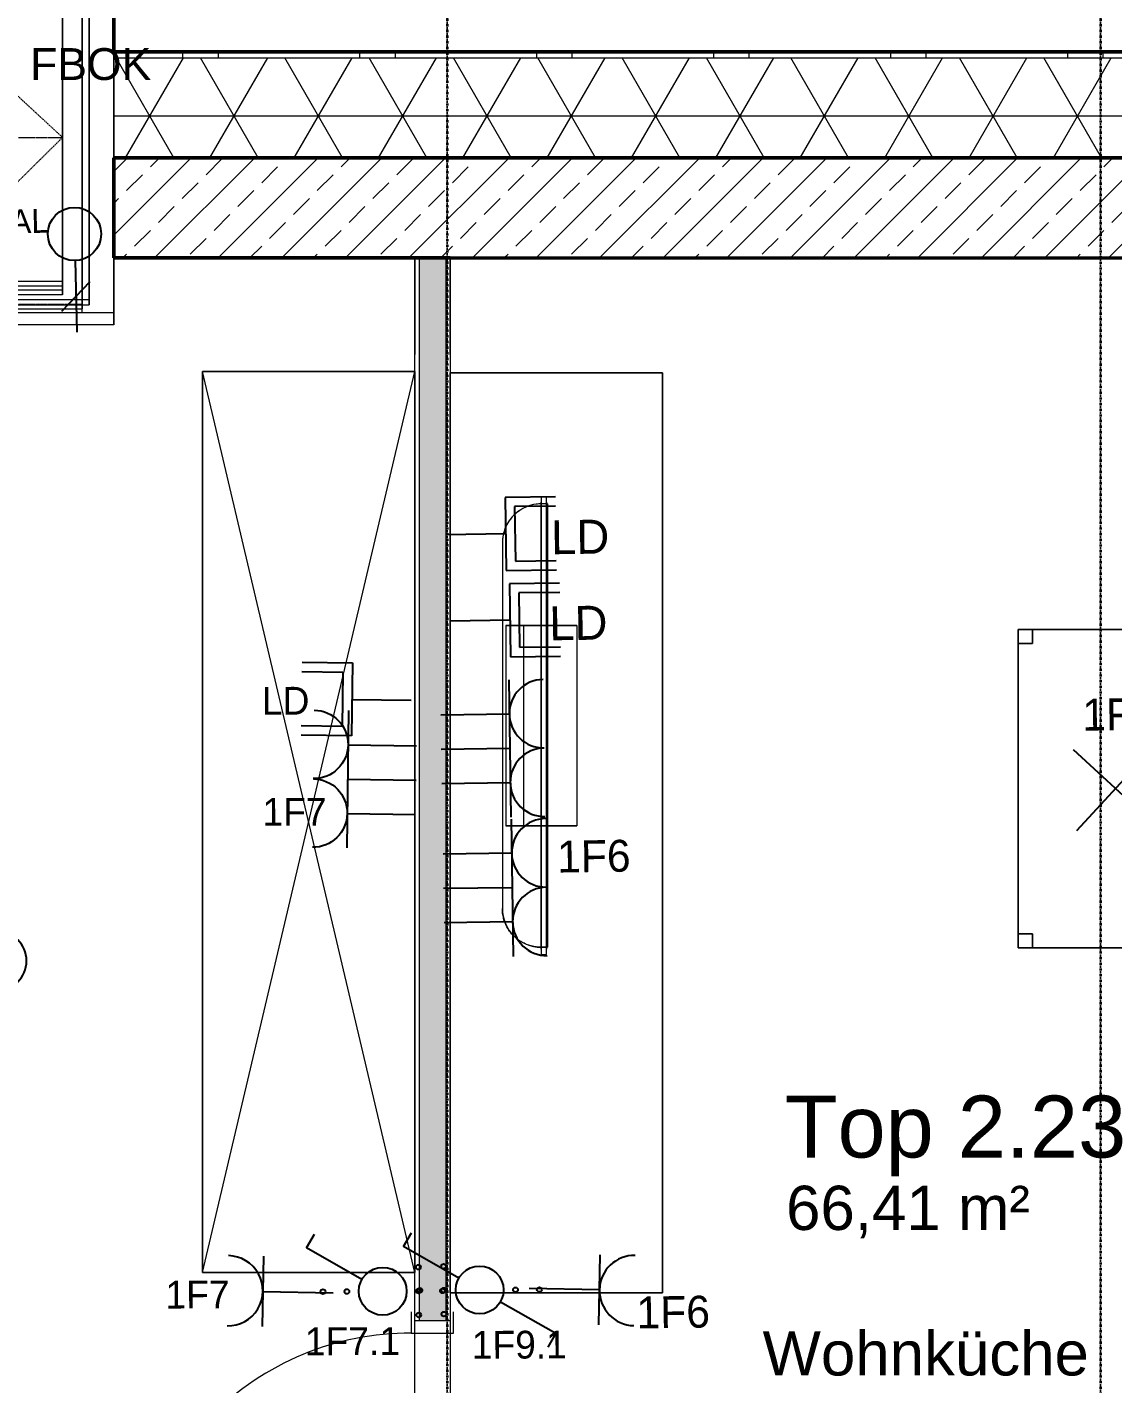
# Model space of a CAD drawing. Header units: metres. Extents: x -17679 to 22565, y -12299 to 33430.
# Drawn here: x 1560 to 4627, y 22626 to 26460 of the extents above; entities that cross this region are included whole.
import ezdxf
from ezdxf.enums import TextEntityAlignment as Align

# ---------------------------------------------------------------- set-up
doc = ezdxf.new("R2010")
doc.units = ezdxf.units.M
doc.linetypes.add('Strich Punkt Mittel', pattern=[0.015875, 0.00635, -0.004763, 0, -0.004763])
doc.linetypes.add('Verdeckt', pattern=[0.003, 0.002, -0.001])
doc.layers.get('0').update_dxf_attribs({"color": 252})
for name, color, linetype, lineweight in [('A-GLAZ-IDEN_', 152, 'Continuous', 9), ('A-ROOF', 132, 'Continuous', 35), ('A-ROOF-FNSH', 132, 'Continuous', 35), ('A-ROOF-PATT', 132, 'Continuous', 35), ('A_Decken', 8, 'Continuous', 13), ('A_Fenster', 7, 'Continuous', 13), ('A_Moebel', 6, 'Continuous', 13), ('A_Raeume_', 7, 'Continuous', 5), ('A_Raeume_Beschriftung_', 7, 'Continuous', 9), ('A_Raster_', 1, 'Continuous', 9), ('A_Tueren', 31, 'Continuous', 13), ('A_Waende', 7, 'Continuous', 13)]:
    doc.layers.add(name, color=color, linetype=linetype, lineweight=lineweight)
doc.layers.add('E_Steckdose+Schalter', color=150, linetype='Continuous', true_color=0x0b6cf4)
doc.layers.add('ET_NACHRTECH', color=92, linetype='Continuous', true_color=0x00d100)
doc.layers.add('ET_LEGENDE - Wohnung$0$800_KO_HI____L', color=130, linetype='Continuous')
doc.styles.add('Arial_1', font='arial.ttf', dxfattribs={"height": 0.175})
doc.styles.add('Arial_2', font='arial.ttf', dxfattribs={"height": 0.09})
doc.styles.add('Arial_4', font='arial.ttf', dxfattribs={"height": 0.125})
doc.styles.add('ET_LEGENDE - Wohnung$0$ROMANS', font='romans.shx', dxfattribs={"width": 0.6})

# ---------------------------------------------------------------- blocks, each defined once
blk = doc.blocks.new('*U543')
for p, q in [((-70.7, -70.7), (70.7, 70.7)), ((70.7, -70.7), (-70.7, 70.7))]:
    blk.add_line(p, q)
at = {"style": 'ET_LEGENDE - Wohnung$0$ROMANS', "width": 0.6, "flags": 1}
for tag, p in [('RAUMBUCHNUMMER', (0, -400)), ('ANLAGE', (0, -550))]:
    blk.add_attdef(tag, text='', height=100, dxfattribs=at).set_placement(p, align=Align.MIDDLE)
for tag, p in [('TEILANLAGE_NR', (0, -700)), ('KOMPONENTE', (0, -850)), ('KOMPONENTE_NR', (0, -1000)), ('BEZEICHNUNG', (0, -1150)), ('TYP', (0, -1300)), ('HERSTELLER', (0, -1450)), ('MODEL', (0, -1600)), ('LEISTUNG_MAX', (0, -1750)), ('SPEZIFISCH_1', (0, -1900)), ('SPEZIFISCH_2', (0, -2050)), ('SPEZIFISCH_3', (0, -2200)), ('SPEZIFISCH_4', (0, -2350)), ('SPEZIFISCH_5', (0, -2500)), ('GEWERKE_CODE', (0, -2650)), ('LV_POS', (0, -2800)), ('ZAEHLER', (0, -2950)), ('PLATZHALTER_1', (0, -3100)), ('PLATZHALTER_2', (0, -3250)), ('PLATZHALTER_3', (0, -3400)), ('JOBLISTE_VDMA', (0, -3550)), ('ET_SPEZIFISCH_1', (0, -3700)), ('ET_SPEZIFISCH_2', (0, -3850)), ('ET_SPEZIFISCH_3', (0, -4000)), ('ET_SPEZIFISCH_4', (0, -4150)), ('ET_SPEZIFISCH_5', (0, -4300)), ('ET_SPEZIFISCH_6', (0, -4450)), ('ET_SPEZIFISCH_7', (0, -4600))]:
    blk.add_attdef(tag, text='', height=100, dxfattribs=at).set_placement(p, align=Align.MIDDLE_CENTER)
blk = doc.blocks.new('*U552')
for p, q in [((-125.3, 0), (125.3, 0)), ((0, 0), (0, -125))]:
    blk.add_line(p, q)
for centre in [(-62.8, 62.6), (62.5, 62.5)]:
    blk.add_arc(centre, 62.5, 180, 0)
at = {"layer": 'ET_LEGENDE - Wohnung$0$800_KO_HI____L'}
for p, q in [((-62.8, 0.1), (-62.8, -124.9)), ((62.5, 0), (62.5, -125))]:
    blk.add_line(p, q, dxfattribs=at)
at = {"style": 'ET_LEGENDE - Wohnung$0$ROMANS', "width": 0.8, "flags": 1}
for tag, p in [('RAUMBUCHNUMMER', (0, -425)), ('ANLAGE', (0, -595.4)), ('TEILANLAGE_NR', (0, -755.5)), ('KOMPONENTE', (0, -901.3)), ('KOMPONENTE_NR', (0, -1063.3)), ('BEZEICHNUNG', (0, -1205.6)), ('TYP', (0, -1346.7)), ('HERSTELLER', (0, -1514.1)), ('MODEL', (0, -1677.3)), ('LEISTUNG_MAX', (0, -1851.5)), ('SPEZIFISCH_1', (0, -2012.8)), ('SPEZIFISCH_2', (0, -2200)), ('SPEZIFISCH_3', (0, -2374.2)), ('SPEZIFISCH_4', (0, -2548.5)), ('SPEZIFISCH_5', (0, -2722.7)), ('GEWERKE_CODE', (0, -2897)), ('LV_POS', (0, -3071.2)), ('ZAEHLER', (0, -3245.5)), ('PLATZHALTER_1', (0, -3419.7)), ('PLATZHALTER_2', (0, -3594)), ('PLATZHALTER_3', (0, -3768.2)), ('JOBLISTE_VDMA', (0, -3942.5))]:
    blk.add_attdef(tag, text='', height=100, dxfattribs=at).set_placement(p, align=Align.MIDDLE)
blk = doc.blocks.new('*U544')
for p, q in [((-62.5, 85.9), (-62.5, 0)), ((-46.5, 85.9), (-46.5, 16)), ((46.5, 16), (46.5, 85.9)), ((62.5, 0), (62.5, 85.9)), ((-62.5, 0), (62.5, 0)), ((-46.5, 16), (46.5, 16)), ((0, 0), (0, -101.6))]:
    blk.add_line(p, q)
at = {"style": 'ET_LEGENDE - Wohnung$0$ROMANS', "width": 0.8, "flags": 1}
for tag, p in [('RAUMBUCHNUMMER', (0, -334.5)), ('ANLAGE', (0, -505)), ('TEILANLAGE_NR', (0, -665)), ('KOMPONENTE', (0, -810.9)), ('KOMPONENTE_NR', (0, -972.8)), ('BEZEICHNUNG', (0, -1115.1)), ('TYP', (0.8, -1261.8)), ('HERSTELLER', (0, -1423.6)), ('MODEL', (0, -1586.8)), ('LEISTUNG_MAX', (0, -1761)), ('SPEZIFISCH_1', (0, -1935.3)), ('SPEZIFISCH_2', (0, -2109.5)), ('SPEZIFISCH_3', (0, -2283.8)), ('SPEZIFISCH_4', (0, -2458)), ('SPEZIFISCH_5', (0, -2632.3)), ('GEWERKE_CODE', (0, -2806.5)), ('LV_POS', (0, -2980.8)), ('ZAEHLER', (0, -3155)), ('PLATZHALTER_1', (0, -3329.3)), ('PLATZHALTER_2', (0, -3503.5)), ('PLATZHALTER_3', (0, -3677.8)), ('JOBLISTE_VDMA', (0, -3852)), ('ET_SPEZIFISCH_1', (0, -4026.3)), ('ET_SPEZIFISCH_2', (0, -4200.5)), ('ET_SPEZIFISCH_3', (0, -4374.8)), ('ET_SPEZIFISCH_4', (0, -4549)), ('ET_SPEZIFISCH_5', (0, -4723.3)), ('ET_SPEZIFISCH_6', (0, -4897.5)), ('ET_SPEZIFISCH_7', (0, -5071.8))]:
    blk.add_attdef(tag, text='', height=100, dxfattribs=at).set_placement(p, align=Align.TOP_CENTER)
blk = doc.blocks.new('*U533')
for p, q in [((25, 43.3), (91.7, 158.8)), ((91.7, 158.8), (120.5, 142.1)), ((-25, -43.3), (-91.7, -158.8)), ((-91.7, -158.8), (-120.5, -142.1))]:
    blk.add_line(p, q)
blk.add_circle((0, 0), 50)
at = {"layer": 'ET_LEGENDE - Wohnung$0$800_KO_HI____L'}
for centre in [(0, 125), (0, 75), (-50, -75), (0, -75), (50, -75), (0, -125)]:
    blk.add_circle(centre, 5, dxfattribs=at)
at = {"style": 'ET_LEGENDE - Wohnung$0$ROMANS', "width": 0.6, "flags": 1}
for tag, p in [('RAUMBUCHNUMMER', (-0.2, -465.7)), ('ANLAGE', (-0.2, -615.7))]:
    blk.add_attdef(tag, text='', height=100, dxfattribs=at).set_placement(p, align=Align.MIDDLE)
for tag, p in [('TEILANLAGE_NR', (-0.2, -765.7)), ('KOMPONENTE', (-0.2, -915.7)), ('KOMPONENTE_NR', (-0.2, -1065.7)), ('BEZEICHNUNG', (-0.2, -1215.7)), ('TYP', (-0.2, -1365.7)), ('HERSTELLER', (-0.2, -1515.7)), ('MODEL', (-0.2, -1665.7)), ('LEISTUNG_MAX', (-0.2, -1815.7)), ('SPEZIFISCH_1', (-0.2, -1965.7)), ('SPEZIFISCH_2', (-0.2, -2115.7)), ('SPEZIFISCH_3', (-0.2, -2265.7)), ('SPEZIFISCH_4', (-0.2, -2415.7)), ('SPEZIFISCH_5', (-0.2, -2565.7)), ('GEWERKE_CODE', (-0.2, -2715.7)), ('LV_POS', (-0.2, -2865.7)), ('ZAEHLER', (-0.2, -3015.7)), ('PLATZHALTER_1', (-0.2, -3165.7)), ('PLATZHALTER_2', (-0.2, -3315.7)), ('PLATZHALTER_3', (-0.2, -3465.7)), ('JOBLISTE_VDMA', (-0.2, -3615.7)), ('ET_SPEZIFISCH_1', (-0.2, -3765.7)), ('ET_SPEZIFISCH_2', (-0.2, -3915.7)), ('ET_SPEZIFISCH_3', (-0.2, -4065.7)), ('ET_SPEZIFISCH_4', (-0.2, -4215.7)), ('ET_SPEZIFISCH_5', (-0.2, -4365.7)), ('ET_SPEZIFISCH_6', (-0.2, -4515.7)), ('ET_SPEZIFISCH_7', (-0.2, -4665.7))]:
    blk.add_attdef(tag, text='', height=100, dxfattribs=at).set_placement(p, align=Align.MIDDLE_CENTER)
blk = doc.blocks.new('*U553')
for p, q in [((62.5, 0), (-62.5, 0)), ((0, 0), (0, -125))]:
    blk.add_line(p, q)
blk.add_arc((0, 62.5), 62.5, 180, 0)
at = {"style": 'ET_LEGENDE - Wohnung$0$ROMANS', "width": 0.8, "flags": 1}
for tag, p in [('RAUMBUCHNUMMER', (0, -425)), ('ANLAGE', (0, -595.4)), ('TEILANLAGE_NR', (0, -755.5)), ('KOMPONENTE', (0, -901.3)), ('KOMPONENTE_NR', (0, -1063.3)), ('BEZEICHNUNG', (0, -1205.6)), ('TYP', (0, -1346.7)), ('HERSTELLER', (0, -1514.1)), ('MODEL', (0, -1677.3)), ('LEISTUNG_MAX', (0, -1851.5)), ('SPEZIFISCH_1', (0, -2012.8)), ('SPEZIFISCH_2', (0, -2200)), ('SPEZIFISCH_3', (0, -2374.2)), ('SPEZIFISCH_4', (0, -2548.5)), ('SPEZIFISCH_5', (0, -2722.7)), ('GEWERKE_CODE', (0, -2897)), ('LV_POS', (0, -3071.2)), ('ZAEHLER', (0, -3245.5)), ('PLATZHALTER_1', (0, -3419.7)), ('PLATZHALTER_2', (0, -3594)), ('PLATZHALTER_3', (0, -3768.2)), ('JOBLISTE_VDMA', (0, -3942.5)), ('ET_SPEZIFISCH_1', (0, -4116.7)), ('ET_SPEZIFISCH_2', (0, -4291)), ('ET_SPEZIFISCH_3', (0, -4465.2)), ('ET_SPEZIFISCH_4', (0, -4639.5)), ('ET_SPEZIFISCH_5', (0, -4813.7)), ('ET_SPEZIFISCH_6', (0, -4988)), ('ET_SPEZIFISCH_7', (0, -5162.2))]:
    blk.add_attdef(tag, text='', height=100, dxfattribs=at).set_placement(p, align=Align.MIDDLE)
blk = doc.blocks.new('*U534')
for p, q in [((25, 43.3), (91.7, 158.8)), ((91.7, 158.8), (120.5, 142.1))]:
    blk.add_line(p, q)
blk.add_circle((0, 0), 50)
at = {"layer": 'ET_LEGENDE - Wohnung$0$800_KO_HI____L'}
for centre in [(0, 125), (0, 75), (-50, -75), (0, -75), (50, -75), (0, -125)]:
    blk.add_circle(centre, 5, dxfattribs=at)
at = {"style": 'ET_LEGENDE - Wohnung$0$ROMANS', "width": 0.6, "flags": 1}
for tag, p in [('RAUMBUCHNUMMER', (-0.2, -465.7)), ('ANLAGE', (-0.2, -615.7))]:
    blk.add_attdef(tag, text='', height=100, dxfattribs=at).set_placement(p, align=Align.MIDDLE)
for tag, p in [('TEILANLAGE_NR', (-0.2, -765.7)), ('KOMPONENTE', (-0.2, -915.7)), ('KOMPONENTE_NR', (-0.2, -1065.7)), ('BEZEICHNUNG', (-0.2, -1215.7)), ('TYP', (-0.2, -1365.7)), ('HERSTELLER', (-0.2, -1515.7)), ('MODEL', (-0.2, -1665.7)), ('LEISTUNG_MAX', (-0.2, -1815.7)), ('SPEZIFISCH_1', (-0.2, -1965.7)), ('SPEZIFISCH_2', (-0.2, -2115.7)), ('SPEZIFISCH_3', (-0.2, -2265.7)), ('SPEZIFISCH_4', (-0.2, -2415.7)), ('SPEZIFISCH_5', (-0.2, -2565.7)), ('GEWERKE_CODE', (-0.2, -2715.7)), ('LV_POS', (-0.2, -2865.7)), ('ZAEHLER', (-0.2, -3015.7)), ('PLATZHALTER_1', (-0.2, -3165.7)), ('PLATZHALTER_2', (-0.2, -3315.7)), ('PLATZHALTER_3', (-0.2, -3465.7)), ('JOBLISTE_VDMA', (-0.2, -3615.7)), ('ET_SPEZIFISCH_1', (-0.2, -3765.7)), ('ET_SPEZIFISCH_2', (-0.2, -3915.7)), ('ET_SPEZIFISCH_3', (-0.2, -4065.7)), ('ET_SPEZIFISCH_4', (-0.2, -4215.7)), ('ET_SPEZIFISCH_5', (-0.2, -4365.7)), ('ET_SPEZIFISCH_6', (-0.2, -4515.7)), ('ET_SPEZIFISCH_7', (-0.2, -4665.7))]:
    blk.add_attdef(tag, text='', height=100, dxfattribs=at).set_placement(p, align=Align.MIDDLE_CENTER)
blk = doc.blocks.new('hzmdba')
at = {"color": 1}
for points in [[(5045.639, 1504.237), (5047.346, 1505.147)], [(5046.03, 1505.526), (5046.95, 1503.842)]]:
    blk.add_lwpolyline(points, dxfattribs=at)
blk.add_circle((5046.5, 1504.686), 0.963, dxfattribs=at)
blk = doc.blocks.new('*U541')
blk.add_line((0, 65), (0, 240))
at = {"linetype": 'Continuous', "ltscale": 0.125}
blk.add_line((35.4, 187.9), (-35.4, 117.1), dxfattribs=at)
blk.add_circle((0, 0), 65)
at = {"style": 'ET_LEGENDE - Wohnung$0$ROMANS', "width": 0.6, "flags": 1}
for tag, p in [('RAUMBUCHNUMMER', (0, -400)), ('ANLAGE', (0, -550))]:
    blk.add_attdef(tag, text='', height=100, dxfattribs=at).set_placement(p, align=Align.MIDDLE)
for tag, p in [('TEILANLAGE_NR', (0, -700)), ('KOMPONENTE', (0, -850)), ('KOMPONENTE_NR', (0, -1000)), ('BEZEICHNUNG', (0, -1150)), ('TYP', (0, -1300)), ('HERSTELLER', (0, -1450)), ('MODEL', (0, -1600)), ('LEISTUNG_MAX', (0, -1750)), ('SPEZIFISCH_1', (0, -1900)), ('SPEZIFISCH_2', (0, -2050)), ('SPEZIFISCH_3', (0, -2200)), ('SPEZIFISCH_4', (0, -2350)), ('SPEZIFISCH_5', (0, -2500)), ('GEWERKE_CODE', (0, -2650)), ('LV_POS', (0, -2800)), ('ZAEHLER', (0, -2950)), ('PLATZHALTER_1', (0, -3100)), ('PLATZHALTER_2', (0, -3250)), ('PLATZHALTER_3', (0, -3400)), ('JOBLISTE_VDMA', (0, -3550)), ('ET_SPEZIFISCH_1', (0, -3700)), ('ET_SPEZIFISCH_2', (0, -3850)), ('ET_SPEZIFISCH_3', (0, -4000)), ('ET_SPEZIFISCH_4', (0, -4150)), ('ET_SPEZIFISCH_5', (0, -4300)), ('ET_SPEZIFISCH_6', (0, -4450)), ('ET_SPEZIFISCH_7', (0, -4600))]:
    blk.add_attdef(tag, text='', height=100, dxfattribs=at).set_placement(p, align=Align.MIDDLE_CENTER)
blk = doc.blocks.new('Moeb_Tisch - 900x550-1540402-263_PP_03DG_BT2')
at = {"layer": 'A_Moebel', "color": 8}
for p, q in [((-0.6241, -0.8106), (-0.6241, 0.0894)), ((-0.6241, 0.0894), (-0.0741, 0.0894)), ((-0.5841, 0.0894), (-0.6241, 0.0894)), ((-0.6241, 0.0894), (-0.6241, 0.0494)), ((-0.6241, 0.0494), (-0.6241, 0.0894)), ((-0.6241, 0.0894), (-0.5841, 0.0894)), ((-0.0741, 0.0894), (-0.6241, 0.0894)), ((-0.6241, 0.0894), (-0.6241, -0.8106)), ((-0.6241, -0.8106), (-0.6241, 0.0894)), ((-0.6241, 0.0894), (-0.0741, 0.0894)), ((-0.5841, 0.0494), (-0.5841, 0.0894)), ((-0.5841, 0.0894), (-0.5841, 0.0494)), ((-0.0741, 0.0894), (-0.1141, 0.0894)), ((-0.1141, 0.0894), (-0.1141, 0.0494)), ((-0.1141, 0.0494), (-0.1141, 0.0894)), ((-0.1141, 0.0894), (-0.0741, 0.0894)), ((-0.0741, 0.0894), (-0.0741, -0.8106)), ((-0.0741, 0.0494), (-0.0741, 0.0894)), ((-0.0741, 0.0894), (-0.0741, 0.0494)), ((-0.0741, -0.8106), (-0.0741, 0.0894)), ((-0.0741, 0.0894), (-0.0741, -0.8106)), ((-0.6241, 0.0494), (-0.5841, 0.0494)), ((-0.5841, 0.0494), (-0.6241, 0.0494)), ((-0.1141, 0.0494), (-0.0741, 0.0494)), ((-0.0741, 0.0494), (-0.1141, 0.0494)), ((-0.6241, -0.7706), (-0.6241, -0.8106)), ((-0.5841, -0.7706), (-0.6241, -0.7706)), ((-0.6241, -0.7706), (-0.5841, -0.7706)), ((-0.6241, -0.8106), (-0.6241, -0.7706)), ((-0.5841, -0.8106), (-0.5841, -0.7706)), ((-0.5841, -0.7706), (-0.5841, -0.8106)), ((-0.0741, -0.7706), (-0.1141, -0.7706)), ((-0.1141, -0.7706), (-0.1141, -0.8106)), ((-0.1141, -0.8106), (-0.1141, -0.7706)), ((-0.1141, -0.7706), (-0.0741, -0.7706)), ((-0.0741, -0.8106), (-0.0741, -0.7706)), ((-0.0741, -0.7706), (-0.0741, -0.8106)), ((-0.0741, -0.8106), (-0.6241, -0.8106)), ((-0.6241, -0.8106), (-0.5841, -0.8106)), ((-0.5841, -0.8106), (-0.6241, -0.8106)), ((-0.6241, -0.8106), (-0.0741, -0.8106)), ((-0.0741, -0.8106), (-0.6241, -0.8106)), ((-0.1141, -0.8106), (-0.0741, -0.8106)), ((-0.0741, -0.8106), (-0.1141, -0.8106))]:
    blk.add_line(p, q, dxfattribs=at)
blk = doc.blocks.new('Moeb_Schrank - Sideboard_50cm-8077996-263_PP_03DG_BT2')
at = {"layer": 'A_Moebel', "color": 8}
for p, q in [((0, 0), (0, -0.6)), ((0, -0.6), (0, 0)), ((0, 0), (2.6, 0)), ((2.6, -0.6), (2.6, 0)), ((2.6, 0), (2.6, -0.6)), ((0, -0.6), (2.6, -0.6)), ((2.6, -0.6), (0, -0.6))]:
    blk.add_line(p, q, dxfattribs=at)
blk = doc.blocks.new('Moeb_TV - 48 Zoll-5920682-263_PP_03DG_BT2')
at = {"layer": 'A_Moebel', "lineweight": 5}
for p, q in [((-0.2872, 0.0695), (-0.2872, 0.1515)), ((-0.2872, 0.1515), (-0.2872, 0.0695)), ((-0.2872, 0.1515), (0.2793, 0.1515)), ((-0.2872, 0.1515), (0.2793, 0.1515)), ((0.2793, 0.0695), (0.2793, 0.1515)), ((0.2793, 0.1515), (0.2793, 0.0695)), ((-0.6505, 0.0665), (-0.6505, 0.0515)), ((-0.6355, 0.0665), (-0.6505, 0.0665)), ((-0.6355, 0.0665), (-0.6505, 0.0665)), ((-0.6505, 0.0515), (-0.6355, 0.0515)), ((-0.6505, 0.0515), (-0.6355, 0.0515)), ((-0.6305, 0.0665), (-0.6355, 0.0665)), ((-0.6355, 0.0665), (0.6276, 0.0665)), ((0.6276, 0.0515), (-0.6355, 0.0515)), ((-0.6355, 0.0515), (-0.6305, 0.0515)), ((-0.5705, 0.0695), (-0.6305, 0.0695)), ((-0.6305, 0.0695), (0.6226, 0.0695)), ((-0.6305, 0.0695), (-0.6305, 0.0665)), ((-0.6305, 0.0695), (-0.6305, 0.0665)), ((-0.6305, 0.0665), (-0.6305, 0.0515)), ((-0.6305, 0.0665), (-0.6305, 0.0515)), ((-0.5705, 0.0665), (-0.6305, 0.0665)), ((0.6226, 0.0665), (-0.6305, 0.0665)), ((-0.6305, 0.0665), (-0.5705, 0.0665)), ((-0.6305, 0.0665), (-0.6305, 0.0515)), ((-0.6305, 0.0665), (-0.6305, 0.0515)), ((0.6226, 0.0515), (-0.6305, 0.0515)), ((-0.6305, 0.0515), (0.6226, 0.0515)), ((-0.6305, 0.0515), (-0.2872, 0.0515)), ((0.6226, 0.0515), (-0.6305, 0.0515)), ((-0.6305, 0.0515), (0.6226, 0.0515)), ((-0.6305, 0.0515), (0.6226, 0.0515)), ((0.6226, 0.0515), (-0.6305, 0.0515)), ((0.5626, 0.0695), (-0.5705, 0.0695)), ((-0.5705, 0.0695), (0.5626, 0.0695)), ((0.5626, 0.0695), (-0.5705, 0.0695)), ((-0.5705, 0.0665), (-0.5705, 0.0695)), ((-0.5705, 0.0695), (-0.5705, 0.0665)), ((-0.5705, 0.0665), (0.5626, 0.0665)), ((0.5626, 0.0665), (-0.5705, 0.0665)), ((0.5626, 0.0665), (-0.5705, 0.0665)), ((-0.5705, 0.0665), (0.5626, 0.0665)), ((-0.2872, 0.0665), (-0.2872, 0.0695)), ((-0.2872, 0.0695), (-0.2872, 0.0665)), ((-0.2872, 0.0515), (-0.2872, 0.0665)), ((-0.2872, 0.0665), (-0.2872, 0.0515)), ((-0.2872, 0.0515), (-0.2872, -0.0485)), ((-0.2872, 0.0015), (-0.2872, 0.0515)), ((0.2793, 0.0515), (-0.2872, 0.0515)), ((0.2793, 0.0515), (-0.2872, 0.0515)), ((-0.2872, 0.0515), (0.2793, 0.0515)), ((0.2793, 0.0665), (0.2793, 0.0695)), ((0.2793, 0.0695), (0.2793, 0.0665)), ((0.2793, 0.0515), (0.2793, 0.0665)), ((0.2793, 0.0665), (0.2793, 0.0515)), ((0.2793, -0.0485), (0.2793, 0.0515)), ((0.2793, 0.0515), (0.2793, 0.0015)), ((0.2793, 0.0515), (0.6226, 0.0515)), ((0.6226, 0.0695), (0.5626, 0.0695)), ((0.5626, 0.0695), (0.5626, 0.0665)), ((0.5626, 0.0695), (0.5626, 0.0665)), ((0.6226, 0.0665), (0.5626, 0.0665)), ((0.5626, 0.0665), (0.6226, 0.0665)), ((0.6226, 0.0665), (0.6226, 0.0695)), ((0.6226, 0.0695), (0.6226, 0.0665)), ((0.6226, 0.0515), (0.6226, 0.0665)), ((0.6226, 0.0665), (0.6226, 0.0515)), ((0.6276, 0.0665), (0.6226, 0.0665)), ((0.6226, 0.0515), (0.6226, 0.0665)), ((0.6226, 0.0665), (0.6226, 0.0515)), ((0.6226, 0.0515), (0.6276, 0.0515)), ((0.6426, 0.0665), (0.6276, 0.0665)), ((0.6426, 0.0665), (0.6276, 0.0665)), ((0.6276, 0.0515), (0.6426, 0.0515)), ((0.6276, 0.0515), (0.6426, 0.0515)), ((0.6426, 0.0515), (0.6426, 0.0665)), ((-0.2872, -0.0485), (-0.2872, 0.0015)), ((-0.2872, 0.0015), (0.2793, 0.0015)), ((0.2793, 0.0015), (0.2793, -0.0485)), ((-0.5205, -0.0585), (0.5126, -0.0585)), ((-0.5205, -0.0585), (0.5126, -0.0585)), ((-0.2872, -0.0485), (0.2793, -0.0485))]:
    blk.add_line(p, q, dxfattribs=at)
for centre, start, end in [((-0.5205, 0.0515), 180, 270), ((0.5126, 0.0515), 270, 360)]:
    blk.add_arc(centre, 0.11, start, end, dxfattribs=at)
for points in [[(-0.6305, 0.0515), (-0.6304, 0.0419), (-0.6286, 0.0275), (-0.6224, 0.0092), (-0.616, -0.0037), (-0.6093, -0.0137), (-0.6032, -0.0211), (-0.5983, -0.0264), (-0.5931, -0.0313), (-0.5875, -0.0359), (-0.5816, -0.0401), (-0.5755, -0.0439), (-0.5692, -0.0473), (-0.5626, -0.0502), (-0.5558, -0.0528), (-0.5467, -0.0556), (-0.535, -0.0579), (-0.5254, -0.0585), (-0.5205, -0.0585)], [(0.6226, 0.0515), (0.6226, 0.0419), (0.6207, 0.0275), (0.6145, 0.0092), (0.6081, -0.0037), (0.6014, -0.0137), (0.5953, -0.0211), (0.5904, -0.0264), (0.5851, -0.0313), (0.5796, -0.0359), (0.5737, -0.0401), (0.5676, -0.0439), (0.5613, -0.0473), (0.5547, -0.0502), (0.548, -0.0528), (0.5388, -0.0556), (0.527, -0.0579), (0.5174, -0.0585), (0.5126, -0.0585)]]:
    blk.add_open_spline(points, degree=3, knots=[0, 0, 0, 0, 0.166667, 0.25, 0.333333, 0.416667, 0.458333, 0.5, 0.541667, 0.583333, 0.625, 0.666667, 0.708333, 0.75, 0.791667, 0.833333, 0.916667, 1, 1, 1, 1], dxfattribs=at)
blk = doc.blocks.new('UZ_D1 - SL_0800x2000_Zimmertür_Stahlzarge_GK-7175508-263_PP_03DG_BT2')
at = {"layer": 'A_Tueren', "lineweight": 5}
for p, q in [((-0.4, 0.06), (-0.46, 0.06)), ((-0.4, -0.06), (-0.4, 0.06)), ((0.4, 0.06), (0.46, 0.06)), ((0.4, -0.06), (0.4, 0.06)), ((-0.46, -0.06), (-0.4, -0.06)), ((0.46, -0.06), (0.4, -0.06)), ((0.4, -0.06), (0.4, -0.86))]:
    blk.add_line(p, q, dxfattribs=at)
blk.add_arc((0.4, -0.06), 0.8, 180, 270, dxfattribs=at)
blk = doc.blocks.new('Moeb_Schrank - Schrank_2m_60cm-4902037-263_PP_03DG_BT2')
at = {"layer": 'A_Moebel', "color": 8}
for p, q in [((0, 0), (2.546, -0.6)), ((0, -0.6), (2.546, 0)), ((2.546, 0), (0, 0)), ((0, 0), (0, -0.6)), ((0, -0.6), (0, 0)), ((0, 0), (2.546, 0)), ((2.546, -0.6), (2.546, 0)), ((2.546, 0), (2.546, -0.6)), ((0, -0.6), (2.546, -0.6)), ((2.546, -0.6), (0, -0.6))]:
    blk.add_line(p, q, dxfattribs=at)
blk = doc.blocks.new('Fens_Dach_1tlg1 - KF_1140X1400-V43-263_PP_03DG_BT2')
at = {"layer": 'A_Fenster'}
for p, q in [((-49.0579, 82.8505), (-49.058, 81.8605)), ((-49.058, 81.8252), (-49.0579, 82.8151)), ((-47.9179, 82.8504), (-49.0579, 82.8505)), ((-49.0579, 82.8151), (-49.0579, 82.8505)), ((-49.0579, 82.8151), (-48.9879, 82.8151)), ((-48.988, 81.8959), (-48.9879, 82.8151)), ((-48.9879, 82.8151), (-47.9879, 82.8151)), ((-48.9879, 82.8151), (-48.9879, 82.801)), ((-47.9879, 82.8151), (-48.9879, 82.8151)), ((-47.9879, 82.8151), (-47.988, 81.8958)), ((-47.9879, 82.8151), (-47.9179, 82.8151)), ((-47.9879, 82.8009), (-47.9879, 82.8151)), ((-47.918, 81.8605), (-47.9179, 82.8504)), ((-47.9179, 82.8151), (-47.918, 81.8251)), ((-47.9179, 82.8504), (-47.9179, 82.8151)), ((-48.9879, 82.801), (-48.988, 81.8817)), ((-48.9879, 82.801), (-47.9879, 82.8009)), ((-48.968, 81.8959), (-48.9679, 82.7868)), ((-48.968, 81.8959), (-48.9679, 82.7868)), ((-48.9679, 82.7868), (-48.0079, 82.7868)), ((-48.9679, 82.7515), (-48.9679, 82.7868)), ((-48.9679, 82.7868), (-48.9679, 82.7621)), ((-48.0079, 82.7868), (-48.9679, 82.7868)), ((-48.0079, 82.7868), (-48.008, 81.8958)), ((-48.0079, 82.7868), (-48.008, 81.8958)), ((-48.0079, 82.7868), (-48.0079, 82.7514)), ((-48.0079, 82.762), (-48.0079, 82.7868)), ((-47.988, 81.8817), (-47.9879, 82.8009)), ((-48.9679, 82.7621), (-48.968, 81.8959)), ((-48.9679, 82.7515), (-48.968, 81.8959)), ((-48.9129, 82.7621), (-48.9679, 82.7621)), ((-48.0079, 82.7514), (-48.9679, 82.7515)), ((-48.9129, 82.7621), (-48.913, 81.9489)), ((-48.913, 81.9344), (-48.9129, 82.7476)), ((-48.9129, 82.7377), (-48.913, 81.9245)), ((-48.9129, 82.7476), (-48.9129, 82.7621)), ((-48.0629, 82.762), (-48.9129, 82.7621)), ((-48.0629, 82.762), (-48.9129, 82.7621)), ((-48.9129, 82.7476), (-48.9129, 82.7377)), ((-48.9129, 82.7476), (-48.0629, 82.7475)), ((-48.9129, 82.7232), (-48.9129, 82.7476)), ((-48.9129, 82.7377), (-48.0629, 82.7376)), ((-48.063, 81.9489), (-48.0629, 82.762)), ((-48.0629, 82.7475), (-48.063, 81.9344)), ((-48.063, 81.9245), (-48.0629, 82.7376)), ((-48.0079, 82.762), (-48.0629, 82.762)), ((-48.0629, 82.762), (-48.0629, 82.7475)), ((-48.0629, 82.7376), (-48.0629, 82.7475)), ((-48.0629, 82.7475), (-48.0629, 82.7232)), ((-48.008, 81.8958), (-48.0079, 82.762)), ((-48.008, 81.8958), (-48.0079, 82.7514)), ((-48.913, 81.9245), (-48.9129, 82.7232)), ((-48.0629, 82.7232), (-48.9129, 82.7232)), ((-48.0629, 82.7232), (-48.063, 81.9245)), ((-48.913, 81.91), (-48.913, 81.9489)), ((-48.913, 81.9489), (-48.063, 81.9489)), ((-48.913, 81.9245), (-48.913, 81.9344)), ((-48.063, 81.9344), (-48.913, 81.9344)), ((-48.063, 81.91), (-48.063, 81.9489)), ((-48.063, 81.9344), (-48.063, 81.9245)), ((-47.988, 81.8958), (-48.988, 81.8959)), ((-48.988, 81.8959), (-48.988, 81.8817)), ((-48.008, 81.8958), (-48.968, 81.8959)), ((-48.968, 81.8959), (-48.968, 81.8817)), ((-48.968, 81.8817), (-48.968, 81.8959)), ((-48.008, 81.8958), (-48.968, 81.8959)), ((-48.968, 81.8959), (-48.968, 81.8817)), ((-48.968, 81.8959), (-48.968, 81.8817)), ((-48.913, 81.9245), (-48.063, 81.9245)), ((-48.913, 81.91), (-48.913, 81.9245)), ((-48.063, 81.91), (-48.913, 81.91)), ((-48.063, 81.9245), (-48.063, 81.91)), ((-48.008, 81.8817), (-48.008, 81.8958)), ((-48.008, 81.8817), (-48.008, 81.8958)), ((-48.008, 81.8958), (-48.008, 81.8817)), ((-48.008, 81.8817), (-48.008, 81.8958)), ((-47.988, 81.8958), (-47.988, 81.8817)), ((-49.058, 81.8605), (-47.918, 81.8605)), ((-49.058, 81.8252), (-49.058, 81.8605)), ((-48.988, 81.8817), (-47.988, 81.8817)), ((-48.968, 81.8817), (-48.968, 81.8711)), ((-48.968, 81.8605), (-48.968, 81.8817)), ((-48.968, 81.8817), (-48.968, 81.8711)), ((-48.968, 81.8817), (-48.968, 81.8711)), ((-48.968, 81.8711), (-48.968, 81.8605)), ((-48.968, 81.8711), (-48.008, 81.8711)), ((-48.968, 81.8605), (-48.008, 81.8605)), ((-48.008, 81.8711), (-48.008, 81.8817)), ((-48.008, 81.8605), (-48.008, 81.8817)), ((-48.008, 81.8817), (-48.008, 81.8711)), ((-48.008, 81.8711), (-48.008, 81.8817)), ((-48.008, 81.8605), (-48.008, 81.8711)), ((-47.918, 81.8251), (-47.918, 81.8605)), ((-47.918, 81.8251), (-49.058, 81.8252))]:
    blk.add_line(p, q, dxfattribs=at)
at = {"layer": 'A_Fenster', "linetype": 'Verdeckt', "lineweight": 5}
for p, q in [((-48.968, 81.8959), (-48.9679, 82.7741)), ((-48.9679, 82.7741), (-48.0079, 82.7741)), ((-48.913, 82.3551), (-48.4879, 82.7476)), ((-48.063, 82.3551), (-48.4879, 82.7476)), ((-48.0079, 82.7741), (-48.008, 81.8958)), ((-48.913, 82.3551), (-48.063, 82.3551)), ((-48.5026, 81.9489), (-48.913, 82.3551)), ((-48.4733, 81.9489), (-48.063, 82.3551)), ((-48.488, 81.9344), (-48.5026, 81.9489)), ((-48.488, 81.9344), (-48.4733, 81.9489)), ((-48.968, 81.8831), (-48.968, 81.8959)), ((-48.008, 81.8958), (-48.008, 81.8831)), ((-48.008, 81.8831), (-48.968, 81.8831))]:
    blk.add_line(p, q, dxfattribs=at)
blk = doc.blocks.new('6546546')
at = {"layer": 'A-ROOF-PATT', "lineweight": 5, "true_color": 0x636466}
h = blk.add_hatch(dxfattribs=at)
h.set_pattern_fill('FP_6', color=251, style=0, pattern_type=2)
h.set_pattern_definition([(90, (0, 0), (-0.5, 0), []), (90, (0.1, 0), (-0.5, 0), [])])
h.paths.add_polyline_path([(-40.728, 82.5799), (-40.728, 82.5969), (-42.473, 82.5969), (-42.4729, 82.5799), (-40.728, 82.5799)])
h.paths.add_polyline_path([(-44.7529, 82.58), (-44.7529, 82.5801), (-44.7529, 82.597), (-47.918, 82.597), (-47.9179, 82.5801), (-44.8361, 82.58)])
h.paths.add_polyline_path([(-50.198, 82.5802), (-50.198, 82.5802), (-50.198, 82.5972), (-50.778, 82.5972), (-50.7779, 82.5802), (-50.198, 82.5802)])
h = blk.add_hatch(dxfattribs=at)
h.set_pattern_fill('FP_7', color=251, angle=202.64, style=0, pattern_type=2)
h.set_pattern_definition([(179.998, (-45.75293, 82.75916), (-7e-06, -0.20638), []), (239.998, (-45.75293, 82.75916), (0.178727, -0.103196), []), (299.998, (-45.75293, 82.75916), (0.178725, 0.103179), [])])
h.paths.add_polyline_path([(-40.728, 82.2971), (-40.728, 82.5799), (-42.473, 82.5799), (-42.4729, 82.2971), (-40.9279, 82.2971)])
h.paths.add_polyline_path([(-44.7529, 82.2972), (-44.7529, 82.58), (-47.918, 82.5801), (-47.9179, 82.2973), (-44.7529, 82.2972)])
h.paths.add_polyline_path([(-50.198, 82.2973), (-50.198, 82.5802), (-50.778, 82.5802), (-50.7779, 82.2974), (-50.198, 82.2973)])
h = blk.add_hatch(dxfattribs=at)
h.set_pattern_fill('FP_2', color=251, style=0, pattern_type=2)
h.set_pattern_definition([(45, (0, 0), (-0.08980256, 0.08980256), []), (45, (0.0898, 0), (-0.08980256, 0.08980256), [0.0635, -0.03175])])
h.paths.add_polyline_path([(-40.728, 82.0142), (-40.7279, 82.2971), (-42.473, 82.2971), (-42.4729, 82.0143), (-40.728, 82.0142)])
h.paths.add_polyline_path([(-44.7529, 82.0143), (-44.7529, 82.2972), (-47.918, 82.2972), (-47.9179, 82.0144), (-44.7529, 82.0143)])
h.paths.add_polyline_path([(-50.198, 82.0145), (-50.198, 82.0145), (-50.198, 82.2973), (-50.7779, 82.2973), (-50.7779, 82.0145), (-50.5779, 82.0145)])
at = {"layer": 'A_Waende', "lineweight": 5, "true_color": 0x636466}
h = blk.add_hatch(dxfattribs=at)
h.set_pattern_fill('FP_98', color=251, angle=247.64, style=0, pattern_type=2)
h.set_pattern_definition([(134.998, (-46.96772, 80.32519), (-0.2539954, 0.1270123), [0.02245, -0.15715]), (134.998, (-47.07886, 80.37307), (-0.2539954, 0.1270123), [0.02245, -0.15715]), (134.998, (-46.96747, 80.38888), (-0.2539954, 0.1270123), [0.02245, -0.15715]), (134.998, (-47.07899, 80.43584), (-0.2539954, 0.1270123), [0.02245, -0.15715]), (161.563, (-46.983717, 80.3415), (-0.5079932, 0.1270184), [0.0502, -0.35141]), (161.563, (-47.03148, 80.356824), (-0.5079932, 0.1270184), [0.0502, -0.35141]), (161.563, (-46.983848, 80.40427), (-0.5079932, 0.1270184), [0.0502, -0.35141]), (161.563, (-47.03123, 80.420518), (-0.5079932, 0.1270184), [0.0502, -0.35141]), (224.998, (-47.07918, 80.34076), (0.2540043, 0.1269946), [0.02245, -0.15715]), (224.998, (-46.96747, 80.38888), (0.2540043, 0.1269946), [0.02245, -0.15715]), (224.998, (-47.07893, 80.404455), (0.2540043, 0.1269946), [0.02245, -0.15715]), (224.998, (-46.96853, 80.45203), (0.2540043, 0.1269946), [0.02245, -0.15715]), (198.433, (-47.03148, 80.356824), (0.5080021, 0.12698295), [0.0502, -0.35141]), (198.433, (-46.983782, 80.372886), (0.5080021, 0.12698295), [0.0502, -0.35141]), (198.433, (-47.03123, 80.420518), (0.5080021, 0.12698295), [0.0502, -0.35141]), (198.433, (-46.983533, 80.43658), (0.5080021, 0.12698295), [0.0502, -0.35141])])
h.paths.add_polyline_path([(-46.9806, 77.9915), (-46.9806, 78.1415), (-47.0556, 78.1415), (-47.0556, 77.9915)])
h.paths.add_polyline_path([(-46.9806, 77.979), (-46.9806, 77.979), (-46.9806, 77.9915), (-47.0556, 77.9915), (-47.0556, 77.979)])
h.paths.add_polyline_path([(-46.9806, 79.0115), (-46.9805, 82.0144), (-47.0555, 82.0144), (-47.0555, 79.0115)])
at = {"layer": 'A-ROOF', "color": 251, "lineweight": 50, "true_color": 0x636466}
for p, q in [((-47.9179, 82.7526), (-47.918, 82.5971)), ((-47.918, 82.5971), (-44.7529, 82.597)), ((-47.918, 82.2973), (-44.7529, 82.2972)), ((-47.918, 82.2973), (-47.918, 82.0144)), ((-47.918, 82.0144), (-47.068, 82.0144)), ((-46.968, 82.0144), (-44.7529, 82.0143))]:
    blk.add_line(p, q, dxfattribs=at)
at = {"layer": 'A-ROOF', "color": 251, "lineweight": 18, "true_color": 0x636466}
blk.add_line((-47.918, 82.5801), (-44.7529, 82.58), dxfattribs=at)
at = {"layer": 'A-ROOF-FNSH', "color": 251, "lineweight": 13, "true_color": 0x636466}
blk.add_line((-47.918, 82.5971), (-47.918, 82.2973), dxfattribs=at)
at = {"layer": 'A_Decken', "color": 251, "true_color": 0x636466}
for p, q in [((-47.0681, 79.0115), (-47.068, 81.7416)), ((-46.968, 81.7416), (-46.9681, 79.0115))]:
    blk.add_line(p, q, dxfattribs=at)
at = {"layer": 'A_Raeume_', "color": 251, "true_color": 0x636466, "flags": 128}
for points in [[(-50.578, 82.0147), (-50.5781, 77.9916), (-48.1797, 77.9915), (-48.1781, 77.9915), (-48.1281, 77.9915), (-47.0681, 77.9915), (-47.0681, 78.0232), (-47.068, 82.0146), (-47.918, 82.0146), (-47.9179, 82.7797), (-50.1979, 82.7798), (-50.1979, 82.0147)], [(-40.9281, 76.5389), (-40.928, 82.0144), (-42.4729, 82.0144), (-42.4729, 82.7796), (-44.7529, 82.7796), (-44.7529, 82.0145), (-46.968, 82.0146), (-46.9681, 77.8854), (-45.0831, 77.8854), (-45.0831, 76.539)]]:
    blk.add_lwpolyline(points, close=True, dxfattribs=at)
at = {"layer": 'A_Raster_', "color": 251, "linetype": 'Strich Punkt Mittel', "lineweight": 35, "true_color": 0x636466}
for p, q in [((-46.9759, 85.8702), (-46.9771, 46.5269)), ((-45.1301, 85.8701), (-45.1313, 46.5268))]:
    blk.add_line(p, q, dxfattribs=at)
at = {"layer": 'A_Waende', "color": 251, "true_color": 0x636466}
for p, q in [((-47.068, 82.0144), (-47.068, 81.7416)), ((-47.0555, 82.0144), (-47.0556, 79.0115)), ((-46.9805, 82.0144), (-46.9806, 79.0115)), ((-46.968, 81.7416), (-46.968, 82.0144)), ((-47.0681, 79.0115), (-47.0556, 79.0115)), ((-46.9806, 79.0115), (-46.9681, 79.0115))]:
    blk.add_line(p, q, dxfattribs=at)
at = {"layer": 'A_Waende', "color": 251, "lineweight": 50, "true_color": 0x636466}
blk.add_line((-46.968, 82.0144), (-47.068, 82.0144), dxfattribs=at)
at = {"layer": 'A_Waende', "color": 251, "lineweight": 5, "true_color": 0x636466}
blk.add_line((-47.0556, 79.0115), (-46.9806, 79.0115), dxfattribs=at)
at = {"layer": 'A_Fenster', "color": 251, "true_color": 0x636466}
blk.add_blockref('Fens_Dach_1tlg1 - KF_1140X1400-V43-263_PP_03DG_BT2', (0, 0), dxfattribs=at)
at = {"layer": 'A_Moebel', "color": 251, "true_color": 0x636466}
for name, p, rotation in [('Moeb_Schrank - Schrank_2m_60cm-4902037-263_PP_03DG_BT2', (-47.6681, 79.1479), 89.99827587845556), ('Moeb_Schrank - Sideboard_50cm-8077996-263_PP_03DG_BT2', (-46.9681, 79.0896), 89.99827587845475), ('Moeb_TV - 48 Zoll-5920682-263_PP_03DG_BT2', (-46.762, 80.689), 269.9982758784549), ('Moeb_Tisch - 900x550-1540402-263_PP_03DG_BT2', (-44.7389, 80.8751), 359.998275878371)]:
    blk.add_blockref(name, p, dxfattribs=dict(at, rotation=rotation))
at = {"layer": 'A_Tueren', "color": 251, "true_color": 0x636466, "rotation": 269.9982758784543}
blk.add_blockref('UZ_D1 - SL_0800x2000_Zimmertür_Stahlzarge_GK-7175508-263_PP_03DG_BT2', (-47.0181, 78.5765), dxfattribs=at)
at = {"layer": 'A-GLAZ-IDEN_', "color": 251, "true_color": 0x636466, "insert": (-48.8254, 82.6074), "char_height": 0.09, "width": 1.20654, "attachment_point": 1, "rotation": 359.9983, "style": 'Arial_2'}
blk.add_mtext('FPH 141 ü. FBOK', dxfattribs=at)
at = {"layer": 'A_Raeume_Beschriftung_', "color": 251, "true_color": 0x636466, "attachment_point": 1}
for s, insert, char_height, width, style in [('Top 2.23', (-46.0228, 79.6474), 0.175, 1.190506, 'Arial_1'), ('66,41 m²', (-46.0189, 79.3926), 0.125, 0.837763, 'Arial_4'), ('Wohnküche', (-46.0853, 78.9815), 0.125, 1.110337, 'Arial_4')]:
    blk.add_mtext(s, dxfattribs=dict(at, insert=insert, char_height=char_height, width=width, style=style))

msp = doc.modelspace()

# ---------------------------------------------------------------- block references
at = {"xscale": 1000, "yscale": 1000, "zscale": 1000}
msp.add_blockref('6546546', (49723.1, -56206.7), dxfattribs=at)
at = {"extrusion": (-0.012237, 3.33787e-05, 0.999925), "xscale": -87.70202311672725, "yscale": 87.70202311672809, "zscale": 87.70202311672816, "rotation": 164.9206533351098}
msp.add_blockref('hzmdba', (-391543.5, 266383.7, -17.2), dxfattribs=at)
at = {"layer": 'E_Steckdose+Schalter'}
for name, p, xscale, yscale, zscale, rotation in [('*U541', (1693.7, 25875.5), 1.15822503442624, 1.15822503442624, 1.15822503442624, 181.3611016865098), ('*U552', (2923.6, 24421.4), 1.548120796385311, 1.548120796385311, 1.548120796385311, 270.7794643135115), ('*U552', (2465.4, 24334.6), -1.54812079638531, 1.54812079638531, 1.54812079638531, 89.22053568648855), ('*U543', (4635.1, 24308.7), 1.626603779674895, 1.626603779674895, 1.626603779674895, 182.2804756445144), ('*U552', (2930.3, 24028.1), 1.548120796385311, 1.548120796385311, 1.548120796385311, 270.7794643135115), ('*U534', (2564.7, 22887.7), 1.35063184888113, 1.35063184888113, 1.35063184888113, 90.35829467527299), ('*U533', (2838.4, 22891.4), 1.35063184888113, 1.35063184888113, 1.35063184888113, 270.358294675273), ('*U553', (2226, 22887.3), 1.586793636067308, 1.586793636067308, 1.586793636067308, 88.90739570075849), ('*U553', (3177, 22891.8), 1.586793636067308, 1.586793636067308, 1.586793636067308, 268.9073957007585)]:
    msp.add_blockref(name, p, dxfattribs=dict(at, xscale=xscale, yscale=yscale, zscale=zscale, rotation=rotation))
at = {"layer": 'ET_NACHRTECH', "yscale": 1.65267972838855, "zscale": 1.65267972838855}
for p, xscale, rotation in [((2911.9, 25027.8), 1.65267972838855, 270.7794643135023), ((2923.8, 24784), 1.65267972838855, 270.7794643135023), ((2477.4, 24560.3), -1.65267972838855, 89.22053568649773)]:
    msp.add_blockref('*U544', p, dxfattribs=dict(at, xscale=xscale, rotation=rotation))

# ---------------------------------------------------------------- texts
at = {"color": 212}
for s, height, rotation, p in [('JAL', 67.36, 1.3611, (1467.3, 25875.7)), ('LD', 96.12, 0.7795, (3040.9, 24970.4)), ('LD', 96.12, 0.7795, (3035.8, 24727.2)), ('LD', 78.55, 0.1777, (2223.4, 24517)), ('1F6.1', 90.04, 0.7795, (4541.8, 24471.8)), ('1F7', 78.55, 0.1777, (2225.2, 24203)), ('1F6', 90.04, 0.7795, (3057.9, 24070.9)), ('1F7', 78.55, 0.1777, (1950.8, 22838.9)), ('1F6', 90.04, 0.7795, (3282.2, 22782.6)), ('1F7.1', 78.55, 0.1777, (2344.9, 22706.9)), ('1F9.1', 78.55, 0.1777, (2816.3, 22697.1))]:
    msp.add_text(s, height=height, rotation=rotation, dxfattribs=at).set_placement(p)

doc.saveas('drawing.dxf')
